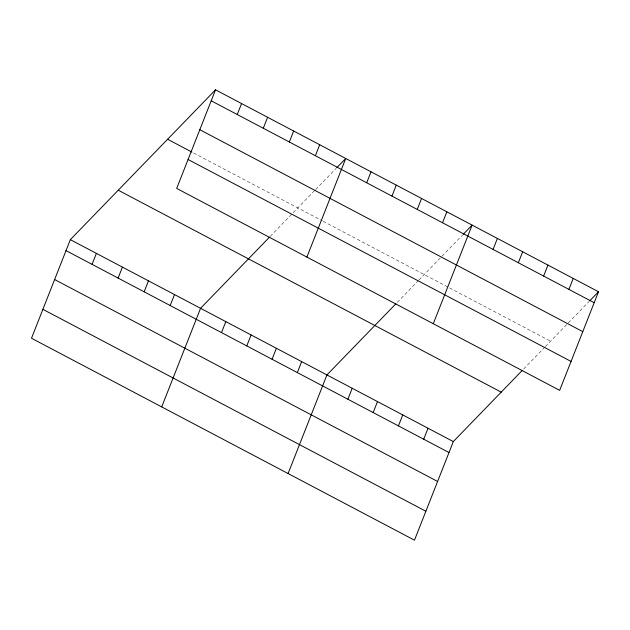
<?xml version="1.0" encoding="UTF-8"?>
<svg xmlns="http://www.w3.org/2000/svg" width="630" height="630" viewBox="0 0 630 630"><rect width="100%" height="100%" fill="white"/><g stroke="black" fill="none" stroke-linecap="round" stroke-linejoin="round"><path stroke-width="0.47" stroke-dasharray="3.15 2.36" d="M270.183 236.447L292.556 213.357M293.218 212.68L314.937 190.268M315.622 189.559L336.152 168.368M397.223 302.408L418.281 280.673M418.942 279.996L441.315 256.898M442 256.197L462.538 235.006M523.601 369.046L544.666 347.311M545.32 346.626L588.916 301.644M193.654 152.995L322.261 220.807M323.103 221.248L447.796 286.996M449.481 287.886L550.588 341.192"/><path stroke-width="0.94" d="M215.523 89.822L176.684 188.425L559.66 390.348L598.5 291.753L215.523 89.822L70.339 239.652L31.5 338.247L414.477 540.178L453.316 441.575L522.286 370.401M92.059 264.348L96.382 253.386M118.101 278.082L122.425 267.112M144.144 291.808L148.467 280.846M237.25 114.526L241.566 103.556M170.187 305.542L174.51 294.572M263.293 128.252L267.608 117.29M161.713 406.901L200.553 308.306L269.522 237.132M289.335 141.986L293.651 131.016M221.508 332.601L225.823 321.631M315.378 155.72L319.693 144.75M246.779 345.925L251.102 334.963M306.897 257.079L345.736 158.484L336.837 167.667M272.058 359.257L276.381 348.288M366.691 182.771L371.015 171.809M297.336 372.582L301.652 361.612M391.97 196.103L396.286 185.133M288.091 473.54L326.931 374.945L395.908 303.762M417.249 209.428L421.565 198.466M347.886 399.239L352.209 388.269M442.52 222.752L446.843 211.79M373.165 412.563L377.488 401.593M433.283 323.71L472.122 225.115L463.223 234.297M398.443 425.888L402.759 414.926M493.077 249.409L497.393 238.447M423.714 439.22L428.038 428.25M518.348 262.734L522.672 251.772M543.627 276.066L547.95 265.096M568.906 289.391L573.221 278.428M589.601 300.935L598.5 291.753M211.207 100.792L594.177 302.715M199.812 129.709L582.789 331.64M167.612 139.269L191.922 152.082M188.079 159.508L571.056 361.431M118.251 190.213L501.228 392.136M70.339 239.652L453.316 441.575M66.016 250.614L448.993 452.545M54.629 279.539L437.606 481.462M42.887 309.33L425.864 511.253"/></g></svg>
